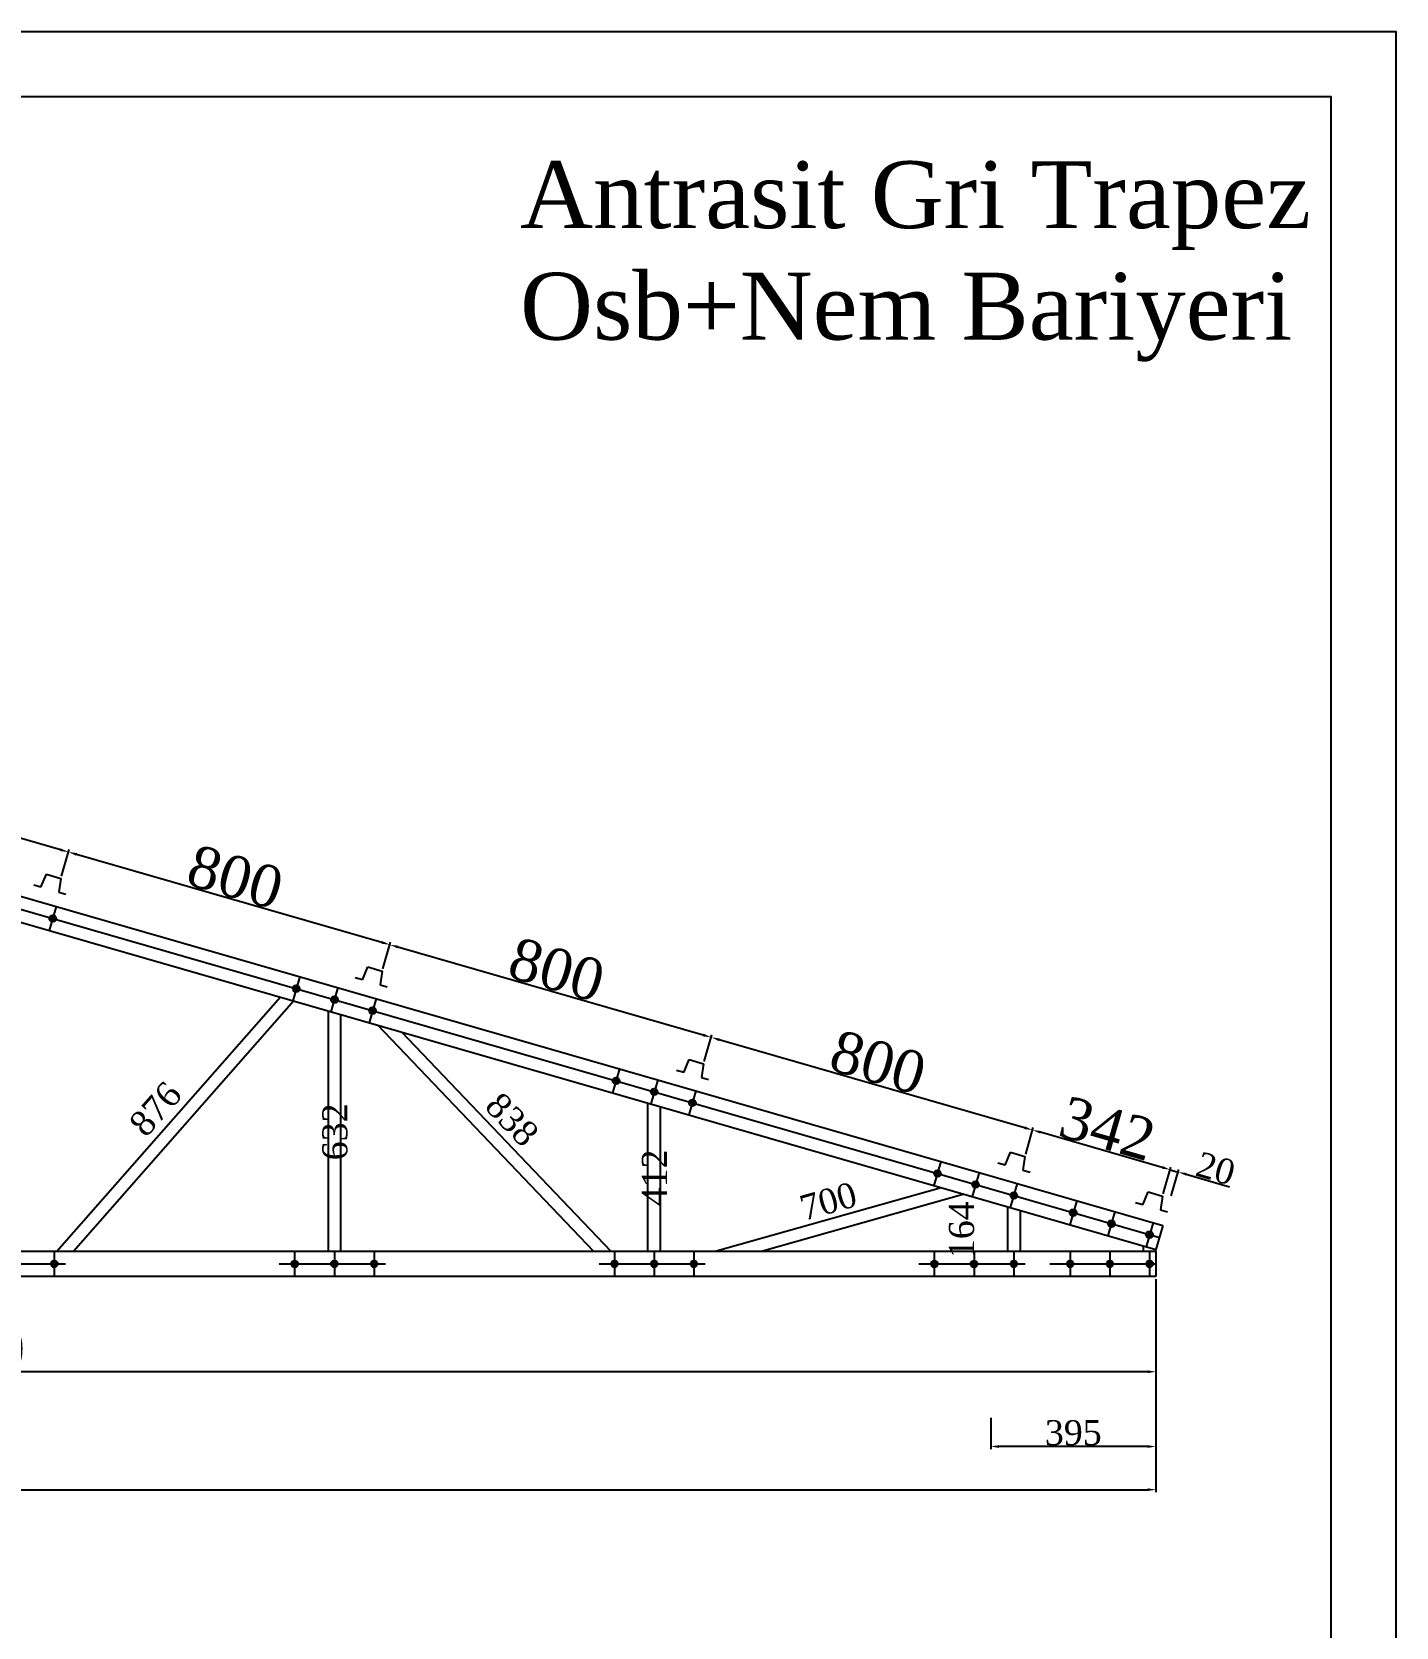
# Model space of a CAD drawing. Header units: millimetres. Extents: x 142629 to 168404, y -211947 to -204319.
# Drawn here: x 165141 to 168404, y -208133 to -204319 of the extents above; entities that cross this region are included whole.
import ezdxf

# ---------------------------------------------------------------- set-up
doc = ezdxf.new("R2010")
doc.units = ezdxf.units.MM
for name, color, linetype in [('Block1', 255, 'Continuous'), ('KAPI-PEN', 3, 'Continuous'), ('ÖLÇÜLENDİRME', 121, 'Continuous')]:
    doc.layers.add(name, color=color, linetype=linetype)
doc.styles.add('133', font='times.ttf')
doc.dimstyles.new('MAKAS', dxfattribs={"dimscale": 20, "dimtxt": 1.3, "dimasz": 1, "dimexe": 0.3, "dimexo": 0.3, "dimgap": 0.1, "dimtad": 1, "dimrnd": 1, "dimzin": 12, "dimdsep": 46, "dimlunit": 6, "dimtxsty": '133', "dimcen": 0.8, "dimdle": 0.0005, "dimclrd": 4, "dimclre": 6, "dimclrt": 2, "dimazin": 3, "dimtfac": 1, "dimtmove": 0, "dimatfit": 2, "dimldrblk": 'DOTSMALL', "dimfxl": 1, "dimtolj": 1, "dimtzin": 0, "dimarcsym": 0})
doc.dimstyles.new('makas 1', dxfattribs={"dimscale": 20, "dimtxt": 3, "dimasz": 1.2, "dimexe": 0.3, "dimexo": 0.3, "dimgap": 0.1, "dimtad": 1, "dimrnd": 1, "dimzin": 12, "dimdsep": 46, "dimlunit": 6, "dimtxsty": '133', "dimblk": 'NONE', "dimcen": 0.8, "dimdle": 0.0005, "dimse1": 1, "dimse2": 1, "dimsd1": 1, "dimsd2": 1, "dimclrd": 105, "dimclre": 42, "dimclrt": 2, "dimazin": 3, "dimtfac": 1, "dimtmove": 0, "dimatfit": 2, "dimldrblk": 'NONE', "dimfxl": 1, "dimtolj": 1, "dimtzin": 0, "dimarcsym": 0})

# ---------------------------------------------------------------- blocks, each defined once
blk = doc.blocks.new('*D1769')
at = {"layer": 'Defpoints', "color": 0, "ltscale": 0.5, "transparency": 16777216}
for p in [(158269.4, -207437), (167829.4, -207414.4), (167829.4, -207804.2)]:
    blk.add_point(p, dxfattribs=at)
at = {"layer": 'ÖLÇÜLENDİRME', "color": 6, "lineweight": -2, "ltscale": 0.5, "transparency": 16777216}
for p, q in [((158269.4, -207443), (158269.4, -207810.2)), ((167829.4, -207420.4), (167829.4, -207810.2))]:
    blk.add_line(p, q, dxfattribs=at)
at = {"layer": 'ÖLÇÜLENDİRME', "color": 4, "lineweight": -2, "ltscale": 0.5, "transparency": 16777216}
blk.add_line((158289.4, -207804.2), (167809.4, -207804.2), dxfattribs=at)
at = {"layer": 'ÖLÇÜLENDİRME', "color": 4, "ltscale": 0.5, "transparency": 16777216}
for points in [[(158289.4, -207800.8), (158289.4, -207807.5), (158269.4, -207804.2)], [(167809.4, -207800.8), (167809.4, -207807.5), (167829.4, -207804.2)]]:
    blk.add_solid(points, dxfattribs=at)
at = {"layer": 'ÖLÇÜLENDİRME', "color": 2, "ltscale": 0.5, "transparency": 16777216, "insert": (163049.4, -207751.2), "char_height": 100, "attachment_point": 5, "style": '133'}
blk.add_mtext('\\A1;9.560', dxfattribs=at)
blk = doc.blocks.new('_DotSmall')
at = {"color": 0, "linetype": 'ByBlock', "const_width": 0.5}
blk.add_lwpolyline([(-0.0625, 0, 1), (0.0625, 0, 1)], format="xyb", close=True, dxfattribs=at)
blk = doc.blocks.new('*D1815')
at = {"layer": 'Defpoints', "color": 0, "ltscale": 0.5, "transparency": 16777216}
for p in [(162079.4, -207294.5), (167829.4, -207294.5), (162079.4, -207522.2)]:
    blk.add_point(p, dxfattribs=at)
at = {"layer": 'ÖLÇÜLENDİRME', "color": 6, "lineweight": -2, "ltscale": 0.5, "transparency": 16777216}
for p, q in [((162079.4, -207300.5), (162079.4, -207528.2)), ((167829.4, -207300.5), (167829.4, -207528.2))]:
    blk.add_line(p, q, dxfattribs=at)
at = {"layer": 'ÖLÇÜLENDİRME', "color": 4, "lineweight": -2, "ltscale": 0.5, "transparency": 16777216}
blk.add_line((167809.4, -207522.2), (162099.4, -207522.2), dxfattribs=at)
at = {"layer": 'ÖLÇÜLENDİRME', "color": 4, "ltscale": 0.5, "transparency": 16777216}
for points in [[(162099.4, -207518.8), (162099.4, -207525.5), (162079.4, -207522.2)], [(167809.4, -207518.8), (167809.4, -207525.5), (167829.4, -207522.2)]]:
    blk.add_solid(points, dxfattribs=at)
at = {"layer": 'ÖLÇÜLENDİRME', "color": 2, "ltscale": 0.5, "transparency": 16777216, "insert": (164954.4, -207469.2), "char_height": 100, "attachment_point": 5, "style": '133'}
blk.add_mtext('\\A1;5.750', dxfattribs=at)
blk = doc.blocks.new('*D1802')
at = {"layer": 'Defpoints', "color": 0, "ltscale": 0.5, "transparency": 16777216}
for p in [(167434.4, -207626.6), (167829.4, -207626.6), (167434.4, -207701)]:
    blk.add_point(p, dxfattribs=at)
at = {"layer": 'ÖLÇÜLENDİRME', "color": 6, "lineweight": -2, "ltscale": 0.5, "transparency": 16777216}
for p, q in [((167434.4, -207632.6), (167434.4, -207707)), ((167829.4, -207632.6), (167829.4, -207707))]:
    blk.add_line(p, q, dxfattribs=at)
at = {"layer": 'ÖLÇÜLENDİRME', "color": 4, "lineweight": -2, "ltscale": 0.5, "transparency": 16777216}
blk.add_line((167809.4, -207701), (167454.4, -207701), dxfattribs=at)
at = {"layer": 'ÖLÇÜLENDİRME', "color": 4, "ltscale": 0.5, "transparency": 16777216}
for points in [[(167454.4, -207697.7), (167454.4, -207704.3), (167434.4, -207701)], [(167809.4, -207697.7), (167809.4, -207704.3), (167829.4, -207701)]]:
    blk.add_solid(points, dxfattribs=at)
at = {"layer": 'ÖLÇÜLENDİRME', "color": 2, "ltscale": 0.5, "transparency": 16777216, "insert": (167631.9, -207668.4), "char_height": 60, "attachment_point": 5, "style": '133'}
blk.add_mtext('\\A1;395', dxfattribs=at)
blk = doc.blocks.new('*D1781')
at = {"layer": 'Defpoints', "color": 0, "transparency": 16777216}
for p in [(167489.4, -207100.9), (167397.3, -207264.5), (167489.4, -207264.5)]:
    blk.add_point(p, dxfattribs=at)
at = {"layer": 'Block1', "color": 2, "transparency": 16777216, "insert": (167364.8, -207182.7), "char_height": 60, "attachment_point": 5, "rotation": 90, "style": '133'}
blk.add_mtext('\\A1;164', dxfattribs=at)
blk = doc.blocks.new('_None')
blk = doc.blocks.new('*D1782')
at = {"layer": 'Defpoints', "color": 0, "transparency": 16777216}
for p in [(167391.5, -207051.1), (167398.2, -207074.6), (166724.4, -207264.5)]:
    blk.add_point(p, dxfattribs=at)
at = {"layer": 'Block1', "color": 2, "transparency": 16777216, "insert": (167045.8, -207114.7), "char_height": 60, "attachment_point": 5, "rotation": 15.7469, "style": '133'}
blk.add_mtext('\\A1;700', dxfattribs=at)
blk = doc.blocks.new('*D1783')
at = {"layer": 'Defpoints', "color": 0, "transparency": 16777216}
for p in [(166629.4, -206853), (166662, -206853), (166629.4, -207264.5)]:
    blk.add_point(p, dxfattribs=at)
at = {"layer": 'Block1', "color": 2, "transparency": 16777216, "insert": (166630, -207058.8), "char_height": 60, "attachment_point": 5, "rotation": 90, "style": '133'}
blk.add_mtext('\\A1;412', dxfattribs=at)
blk = doc.blocks.new('*D1784')
at = {"layer": 'Defpoints', "color": 0, "transparency": 16777216}
for p in [(165976.7, -206638.9), (165955.7, -206658.9), (166534.4, -207264.5)]:
    blk.add_point(p, dxfattribs=at)
at = {"layer": 'Block1', "color": 2, "transparency": 16777216, "insert": (166289.5, -206919.2), "char_height": 60, "attachment_point": 5, "rotation": 313.6967, "style": '133'}
blk.add_mtext('\\A1;838', dxfattribs=at)
blk = doc.blocks.new('*D1785')
at = {"layer": 'Defpoints', "color": 0, "transparency": 16777216}
for p in [(165864.4, -206632.6), (165898.4, -206632.6), (165864.4, -207264.5)]:
    blk.add_point(p, dxfattribs=at)
at = {"layer": 'Block1', "color": 2, "transparency": 16777216, "insert": (165865.9, -206948.6), "char_height": 60, "attachment_point": 5, "rotation": 90, "style": '133'}
blk.add_mtext('\\A1;632', dxfattribs=at)
blk = doc.blocks.new('*D1786')
at = {"layer": 'Defpoints', "color": 0, "transparency": 16777216}
for p in [(165750.3, -206586.2), (165773.2, -206606.3), (165194.4, -207264.5)]:
    blk.add_point(p, dxfattribs=at)
at = {"layer": 'Block1', "color": 2, "transparency": 16777216, "insert": (165436.5, -206893.8), "char_height": 60, "attachment_point": 5, "rotation": 48.68, "style": '133'}
blk.add_mtext('\\A1;876', dxfattribs=at)
blk = doc.blocks.new('omega')
at = {"layer": 'Block1', "color": 1}
for p, q in [((32355.1, 6698), (32368.3, 6728.5)), ((32368.3, 6728.5), (32402.8, 6718.3)), ((32402.8, 6718.3), (32397.3, 6685.5)), ((32355.1, 6698), (32337.8, 6703.1)), ((32397.3, 6685.5), (32414.5, 6680.4))]:
    blk.add_line(p, q, dxfattribs=at)
blk = doc.blocks.new('*D1793')
at = {"layer": 'Defpoints', "color": 0, "ltscale": 0.5, "transparency": 16777216}
for p in [(167534.6, -206944.3), (167516.4, -207007.4), (167845.5, -207102.3)]:
    blk.add_point(p, dxfattribs=at)
at = {"layer": 'ÖLÇÜLENDİRME', "color": 6, "lineweight": -2, "ltscale": 0.5, "transparency": 16777216}
for p, q in [((167518, -207001.7), (167536.2, -206938.5)), ((167847.1, -207096.5), (167865.3, -207033.4))]:
    blk.add_line(p, q, dxfattribs=at)
at = {"layer": 'ÖLÇÜLENDİRME', "color": 4, "lineweight": -2, "ltscale": 0.5, "transparency": 16777216}
blk.add_line((167844.4, -207033.6), (167553.8, -206949.8), dxfattribs=at)
at = {"layer": 'ÖLÇÜLENDİRME', "color": 4, "ltscale": 0.5, "transparency": 16777216}
for points in [[(167554.7, -206946.6), (167552.9, -206953), (167534.6, -206944.3)], [(167845.4, -207030.4), (167843.5, -207036.8), (167863.7, -207039.1)]]:
    blk.add_solid(points, dxfattribs=at)
at = {"layer": 'ÖLÇÜLENDİRME', "color": 2, "ltscale": 0.5, "transparency": 16777216, "insert": (167713.7, -206940.9), "char_height": 100, "attachment_point": 5, "rotation": 343.9236, "style": '133'}
blk.add_mtext('\\A1;342', dxfattribs=at)
blk = doc.blocks.new('*D1817')
at = {"layer": 'Defpoints', "color": 0, "ltscale": 0.5, "transparency": 16777216}
for p in [(167882.9, -207044.7), (167845.5, -207102.3), (167864.7, -207107.8)]:
    blk.add_point(p, dxfattribs=at)
at = {"layer": 'ÖLÇÜLENDİRME', "color": 4, "lineweight": -2, "ltscale": 0.5, "transparency": 16777216}
for p, q in [((167844.4, -207033.6), (167825.2, -207028.1)), ((167863.7, -207039.1), (167882.9, -207044.7)), ((167902.1, -207050.2), (168005.4, -207080))]:
    blk.add_line(p, q, dxfattribs=at)
at = {"layer": 'ÖLÇÜLENDİRME', "color": 6, "lineweight": -2, "ltscale": 0.5, "transparency": 16777216}
for p, q in [((167847.1, -207096.5), (167865.3, -207033.4)), ((167866.3, -207102), (167884.5, -207038.9))]:
    blk.add_line(p, q, dxfattribs=at)
at = {"layer": 'ÖLÇÜLENDİRME', "color": 4, "ltscale": 0.5, "transparency": 16777216}
for points in [[(167845.4, -207030.4), (167843.5, -207036.8), (167863.7, -207039.1)], [(167903, -207047), (167901.2, -207053.4), (167882.9, -207044.7)]]:
    blk.add_solid(points, dxfattribs=at)
at = {"layer": 'ÖLÇÜLENDİRME', "color": 2, "ltscale": 0.5, "transparency": 16777216, "insert": (167972.4, -207036.6), "char_height": 60, "attachment_point": 5, "rotation": 343.9236, "style": '133'}
blk.add_mtext('\\A1;20', dxfattribs=at)
blk = doc.blocks.new('*D1794')
at = {"layer": 'Defpoints', "color": 0, "ltscale": 0.5, "transparency": 16777216}
for p in [(166765.9, -206722.8), (166747.7, -206785.9), (167516.4, -207007.4)]:
    blk.add_point(p, dxfattribs=at)
at = {"layer": 'ÖLÇÜLENDİRME', "color": 6, "lineweight": -2, "ltscale": 0.5, "transparency": 16777216}
for p, q in [((166749.3, -206780.1), (166767.5, -206717)), ((167518, -207001.7), (167536.2, -206938.5))]:
    blk.add_line(p, q, dxfattribs=at)
at = {"layer": 'ÖLÇÜLENDİRME', "color": 4, "lineweight": -2, "ltscale": 0.5, "transparency": 16777216}
blk.add_line((167515.3, -206938.8), (166785.1, -206728.3), dxfattribs=at)
at = {"layer": 'ÖLÇÜLENDİRME', "color": 4, "ltscale": 0.5, "transparency": 16777216}
for points in [[(166786, -206725.1), (166784.1, -206731.5), (166765.9, -206722.8)], [(167516.3, -206935.5), (167514.4, -206942), (167534.6, -206944.3)]]:
    blk.add_solid(points, dxfattribs=at)
at = {"layer": 'ÖLÇÜLENDİRME', "color": 2, "ltscale": 0.5, "transparency": 16777216, "insert": (167164.8, -206782.7), "char_height": 100, "attachment_point": 5, "rotation": 343.9236, "style": '133'}
blk.add_mtext('\\A1;800', dxfattribs=at)
blk = doc.blocks.new('*D1795')
at = {"layer": 'Defpoints', "color": 0, "ltscale": 0.5, "transparency": 16777216}
for p in [(165997.1, -206501.2), (165978.9, -206564.3), (166747.7, -206785.9)]:
    blk.add_point(p, dxfattribs=at)
at = {"layer": 'ÖLÇÜLENDİRME', "color": 6, "lineweight": -2, "ltscale": 0.5, "transparency": 16777216}
for p, q in [((165980.6, -206558.6), (165998.8, -206495.5)), ((166749.3, -206780.1), (166767.5, -206717))]:
    blk.add_line(p, q, dxfattribs=at)
at = {"layer": 'ÖLÇÜLENDİRME', "color": 4, "lineweight": -2, "ltscale": 0.5, "transparency": 16777216}
blk.add_line((166746.6, -206717.2), (166016.4, -206506.8), dxfattribs=at)
at = {"layer": 'ÖLÇÜLENDİRME', "color": 4, "ltscale": 0.5, "transparency": 16777216}
for points in [[(166017.3, -206503.6), (166015.4, -206510), (165997.1, -206501.2)], [(166747.6, -206714), (166745.7, -206720.4), (166765.9, -206722.8)]]:
    blk.add_solid(points, dxfattribs=at)
at = {"layer": 'ÖLÇÜLENDİRME', "color": 2, "ltscale": 0.5, "transparency": 16777216, "insert": (166396.1, -206561.2), "char_height": 100, "attachment_point": 5, "rotation": 343.9236, "style": '133'}
blk.add_mtext('\\A1;800', dxfattribs=at)
blk = doc.blocks.new('*D1796')
at = {"layer": 'Defpoints', "color": 0, "ltscale": 0.5, "transparency": 16777216}
for p in [(165228.4, -206279.7), (165210.2, -206342.8), (165978.9, -206564.3)]:
    blk.add_point(p, dxfattribs=at)
at = {"layer": 'ÖLÇÜLENDİRME', "color": 6, "lineweight": -2, "ltscale": 0.5, "transparency": 16777216}
for p, q in [((165211.9, -206337), (165230.1, -206273.9)), ((165980.6, -206558.6), (165998.8, -206495.5))]:
    blk.add_line(p, q, dxfattribs=at)
at = {"layer": 'ÖLÇÜLENDİRME', "color": 4, "lineweight": -2, "ltscale": 0.5, "transparency": 16777216}
blk.add_line((165977.9, -206495.7), (165247.6, -206285.2), dxfattribs=at)
at = {"layer": 'ÖLÇÜLENDİRME', "color": 4, "ltscale": 0.5, "transparency": 16777216}
for points in [[(165248.6, -206282), (165246.7, -206288.4), (165228.4, -206279.7)], [(165978.8, -206492.5), (165977, -206498.9), (165997.1, -206501.2)]]:
    blk.add_solid(points, dxfattribs=at)
at = {"layer": 'ÖLÇÜLENDİRME', "color": 2, "ltscale": 0.5, "transparency": 16777216, "insert": (165627.4, -206339.7), "char_height": 100, "attachment_point": 5, "rotation": 343.9236, "style": '133'}
blk.add_mtext('\\A1;800', dxfattribs=at)
blk = doc.blocks.new('*D1797')
at = {"layer": 'Defpoints', "color": 0, "ltscale": 0.5, "transparency": 16777216}
for p in [(164459.7, -206058.2), (164441.5, -206121.3), (165210.2, -206342.8)]:
    blk.add_point(p, dxfattribs=at)
at = {"layer": 'ÖLÇÜLENDİRME', "color": 6, "lineweight": -2, "ltscale": 0.5, "transparency": 16777216}
for p, q in [((164443.2, -206115.5), (164461.4, -206052.4)), ((165211.9, -206337), (165230.1, -206273.9))]:
    blk.add_line(p, q, dxfattribs=at)
at = {"layer": 'ÖLÇÜLENDİRME', "color": 4, "lineweight": -2, "ltscale": 0.5, "transparency": 16777216}
blk.add_line((165209.2, -206274.1), (164478.9, -206063.7), dxfattribs=at)
at = {"layer": 'ÖLÇÜLENDİRME', "color": 4, "ltscale": 0.5, "transparency": 16777216}
for points in [[(164479.8, -206060.5), (164478, -206066.9), (164459.7, -206058.2)], [(165210.1, -206270.9), (165208.3, -206277.4), (165228.4, -206279.7)]]:
    blk.add_solid(points, dxfattribs=at)
at = {"layer": 'ÖLÇÜLENDİRME', "color": 2, "ltscale": 0.5, "transparency": 16777216, "insert": (164858.7, -206118.1), "char_height": 100, "attachment_point": 5, "rotation": 343.9236, "style": '133'}
blk.add_mtext('\\A1;800', dxfattribs=at)

msp = doc.modelspace()

# ---------------------------------------------------------------- linework, layer by layer
at = {"layer": 'Block1', "color": 1}
for p, q in [((163066.053, -205794.891), (167846.053, -207172.434)), ((163049.438, -205852.544), (167829.438, -207230.088)), ((165735.32, -206626.586), (165200.841, -207234.543)), ((165767.19, -206635.771), (165240.786, -207234.543)), ((165849.439, -206659.474), (165849.439, -207234.543)), ((165879.439, -206668.119), (165879.439, -207234.543)), ((166485.026, -207234.543), (165968.261, -206693.717)), ((166526.52, -207234.543), (166025.522, -206710.219)), ((166614.438, -207234.543), (166614.438, -206879.938)), ((166644.438, -207234.543), (166644.438, -206888.584)), ((167316.06, -207082.138), (166775.561, -207234.543)), ((167370.729, -207097.893), (166886.103, -207234.543)), ((167474.438, -207127.781), (167474.438, -207234.543)), ((167504.438, -207136.426), (167504.438, -207234.543)), ((167846.053, -207172.434), (167829.438, -207230.088)), ((167829.438, -207234.543), (163049.438, -207234.543)), ((167799.438, -207234.543), (167799.438, -207221.442)), ((167829.438, -207234.543), (167829.438, -207230.088)), ((167829.438, -207234.543), (167829.438, -207294.543)), ((167829.438, -207294.543), (163049.438, -207294.543))]:
    msp.add_line(p, q, dxfattribs=at)
at = {"layer": 'Block1', "color": 2}
for p, q in [((163057.745, -205823.718), (167837.745, -207201.261)), ((165199.032, -206409.592), (165182.416, -206467.245)), ((165781.461, -206577.442), (165764.846, -206635.095)), ((165872.746, -206603.749), (165856.131, -206661.403)), ((165964.031, -206630.056), (165947.416, -206687.71)), ((166546.461, -206797.906), (166529.846, -206855.56)), ((166637.746, -206824.213), (166621.131, -206881.867)), ((166729.031, -206850.521), (166712.416, -206908.174)), ((167315.176, -207019.441), (167298.56, -207077.094)), ((167406.46, -207045.748), (167389.845, -207103.402)), ((167497.745, -207072.055), (167481.13, -207129.709)), ((167640.175, -207113.102), (167623.56, -207170.756)), ((167731.46, -207139.41), (167714.845, -207197.063)), ((167822.745, -207165.717), (167806.13, -207223.371)), ((165194.439, -207234.543), (165194.439, -207294.543)), ((165769.439, -207234.543), (165769.439, -207294.543)), ((165864.439, -207234.543), (165864.439, -207294.543)), ((165959.439, -207234.543), (165959.439, -207294.543)), ((166534.438, -207234.543), (166534.438, -207294.543)), ((166629.438, -207234.543), (166629.438, -207294.543)), ((166724.438, -207234.543), (166724.438, -207294.543)), ((167299.438, -207234.543), (167299.438, -207294.543)), ((167394.438, -207234.543), (167394.438, -207294.543)), ((167489.438, -207234.543), (167489.438, -207294.543)), ((167624.438, -207234.543), (167624.438, -207294.543)), ((167719.438, -207234.543), (167719.438, -207294.543)), ((167814.438, -207234.543), (167814.438, -207294.543))]:
    msp.add_line(p, q, dxfattribs=at)
at = {"layer": 'Block1', "color": 1}
for centre, radius in [((165190.724, -206438.419), 8), ((165190.724, -206438.419), 4), ((165773.154, -206606.269), 8), ((165773.154, -206606.268), 4), ((165864.439, -206632.576), 8), ((165864.439, -206632.576), 4), ((165955.723, -206658.883), 8), ((165955.724, -206658.883), 4), ((166538.153, -206826.733), 8), ((166538.153, -206826.733), 4), ((166629.438, -206853.041), 8), ((166629.438, -206853.04), 4), ((166720.723, -206879.348), 8), ((166720.723, -206879.347), 4), ((167306.868, -207048.268), 8), ((167306.868, -207048.268), 4), ((167398.153, -207074.576), 8), ((167398.153, -207074.575), 4), ((167489.438, -207100.883), 8), ((167489.438, -207100.882), 4), ((167631.868, -207141.929), 8), ((167631.868, -207141.929), 4), ((167723.153, -207168.237), 8), ((167723.153, -207168.236), 4), ((167814.438, -207194.544), 8), ((167814.438, -207194.543), 4), ((165194.439, -207264.543), 8), ((165194.439, -207264.543), 4), ((165769.439, -207264.543), 8), ((165769.439, -207264.543), 4), ((165864.439, -207264.543), 8), ((165864.439, -207264.543), 4), ((165959.439, -207264.543), 8), ((165959.439, -207264.543), 4), ((166534.438, -207264.543), 8), ((166534.438, -207264.543), 4), ((166629.438, -207264.543), 8), ((166629.438, -207264.543), 4), ((166724.438, -207264.543), 8), ((166724.438, -207264.543), 4), ((167299.438, -207264.543), 8), ((167299.438, -207264.543), 4), ((167394.438, -207264.543), 8), ((167394.438, -207264.543), 4), ((167489.438, -207264.543), 8), ((167489.438, -207264.543), 4), ((167624.438, -207264.543), 8), ((167624.438, -207264.543), 4), ((167719.438, -207264.543), 8), ((167719.438, -207264.543), 4), ((167814.438, -207264.543), 8), ((167814.438, -207264.543), 4)]:
    msp.add_circle(centre, radius, dxfattribs=at)
at = {"layer": 'KAPI-PEN', "color": 175, "true_color": 0x4554a5}
for points in [[(157615.684, -211946.832), (168403.997, -211946.832), (168403.997, -204318.732), (157615.684, -204318.732)], [(157771.135, -211791.381), (168248.546, -211791.381), (168248.546, -204474.183), (157771.135, -204474.183)]]:
    msp.add_lwpolyline(points, close=True, dxfattribs=at)
at = {"layer": 'ÖLÇÜLENDİRME', "color": 2, "ltscale": 0.5}
for p, q in [((164967.568, -207264.543), (165221.353, -207264.543)), ((165732.568, -207264.543), (165986.352, -207264.543)), ((166497.567, -207264.543), (166751.352, -207264.543)), ((167262.567, -207264.543), (167516.351, -207264.543)), ((167575.653, -207264.543), (167829.438, -207264.543))]:
    msp.add_line(p, q, dxfattribs=at)

# ---------------------------------------------------------------- block references
at = {"layer": 'Block1', "color": 1, "rotation": 0.5866211385630021}
for p in [(132877.863, -213392.461), (133646.577, -213613.996), (134415.292, -213835.532), (135184.007, -214057.067), (135513.096, -214151.907)]:
    msp.add_blockref('omega', p, dxfattribs=at)

# ---------------------------------------------------------------- texts
at = {"linetype": 'Continuous', "lineweight": 25, "insert": (166308.62, -204627.843), "char_height": 159.95887, "width": 8508.05723, "attachment_point": 1, "style": '133'}
msp.add_mtext('Antrasit Gri Trapez\\POsb+Nem Bariyeri', dxfattribs=at)

# ---------------------------------------------------------------- dimensions: what is measured, and where the dimension line sits
at = {"layer": 'Block1', "color": 1}
for p1, p2, distance, picture, middle in [((165194.439, -207264.543), (165773.154, -206606.269), 30.394, '*D1786', (165436.482, -206893.81)), ((165864.439, -207264.543), (165864.439, -206632.576), -33.98, '*D1785', (165865.899, -206948.56)), ((166534.438, -207264.543), (165955.724, -206658.883), -28.966, '*D1784', (166289.535, -206919.237)), ((166629.438, -207264.543), (166629.438, -206853.041), -32.527, '*D1783', (166629.965, -207058.792)), ((166724.438, -207264.543), (167398.153, -207074.575), 24.381, '*D1782', (167045.83, -207114.711)), ((167489.438, -207100.882), (167489.438, -207264.543), -92.118, '*D1781', (167364.801, -207182.713))]:
    dim = msp.add_aligned_dim(p1=p1, p2=p2, distance=distance, dimstyle='makas 1', dxfattribs=at)
    dim.commit()
    dim.dimension.update_dxf_attribs({"geometry": picture, "text_midpoint": middle})
at = {"layer": 'ÖLÇÜLENDİRME', "color": 1, "ltscale": 0.5}
for p1, p2, distance, override, picture, middle in [((165210.23, -206342.811), (164441.515, -206121.276), -65.695, {"dimtxt": 5, "dimdle": 1}, '*D1797', (164858.704, -206118.12)), ((165978.944, -206564.346), (165210.23, -206342.811), -65.695, {"dimtxt": 5, "dimdle": 1}, '*D1796', (165627.418, -206339.655)), ((166747.659, -206785.882), (165978.944, -206564.346), -65.695, {"dimtxt": 5, "dimdle": 1}, '*D1795', (166396.133, -206561.19)), ((167516.373, -207007.417), (166747.659, -206785.882), -65.695, {"dimtxt": 5, "dimdle": 1}, '*D1794', (167164.848, -206782.725)), ((167845.463, -207102.257), (167516.373, -207007.417), -65.695, {"dimtxt": 5, "dimdle": 1}, '*D1793', (167713.75, -206940.913)), ((167845.463, -207102.257), (167864.681, -207107.795), 65.695, {"dimtxt": 3}, '*D1817', (167972.369, -207036.618))]:
    dim = msp.add_aligned_dim(p1=p1, p2=p2, distance=distance, dimstyle='MAKAS', override=override, dxfattribs=at)
    dim.commit()
    dim.dimension.update_dxf_attribs({"geometry": picture, "text_midpoint": middle})
for base, p1, p2, override, picture, middle in [((162079.438, -207522.164), (167829.438, -207294.543), (162079.438, -207294.543), {"dimtxt": 5, "dimdle": 1}, '*D1815', (164954.438, -207469.155)), ((167434.438, -207701.001), (167829.438, -207626.569), (167434.438, -207626.569), {"dimtxt": 3}, '*D1802', (167631.938, -207668.396))]:
    dim = msp.add_linear_dim(base=base, p1=p1, p2=p2, angle=180, dimstyle='MAKAS', override=override, dxfattribs=at)
    dim.commit()
    dim.dimension.update_dxf_attribs({"geometry": picture, "text_midpoint": middle})
dim = msp.add_linear_dim(base=(167829.438, -207804.164), p1=(158269.438, -207436.975), p2=(167829.438, -207414.354), dimstyle='MAKAS', override={"dimtxt": 5, "dimdle": 1}, dxfattribs=at)
dim.commit()
dim.dimension.update_dxf_attribs({"geometry": '*D1769', "text_midpoint": (163049.438, -207751.154)})

doc.saveas('drawing.dxf')
